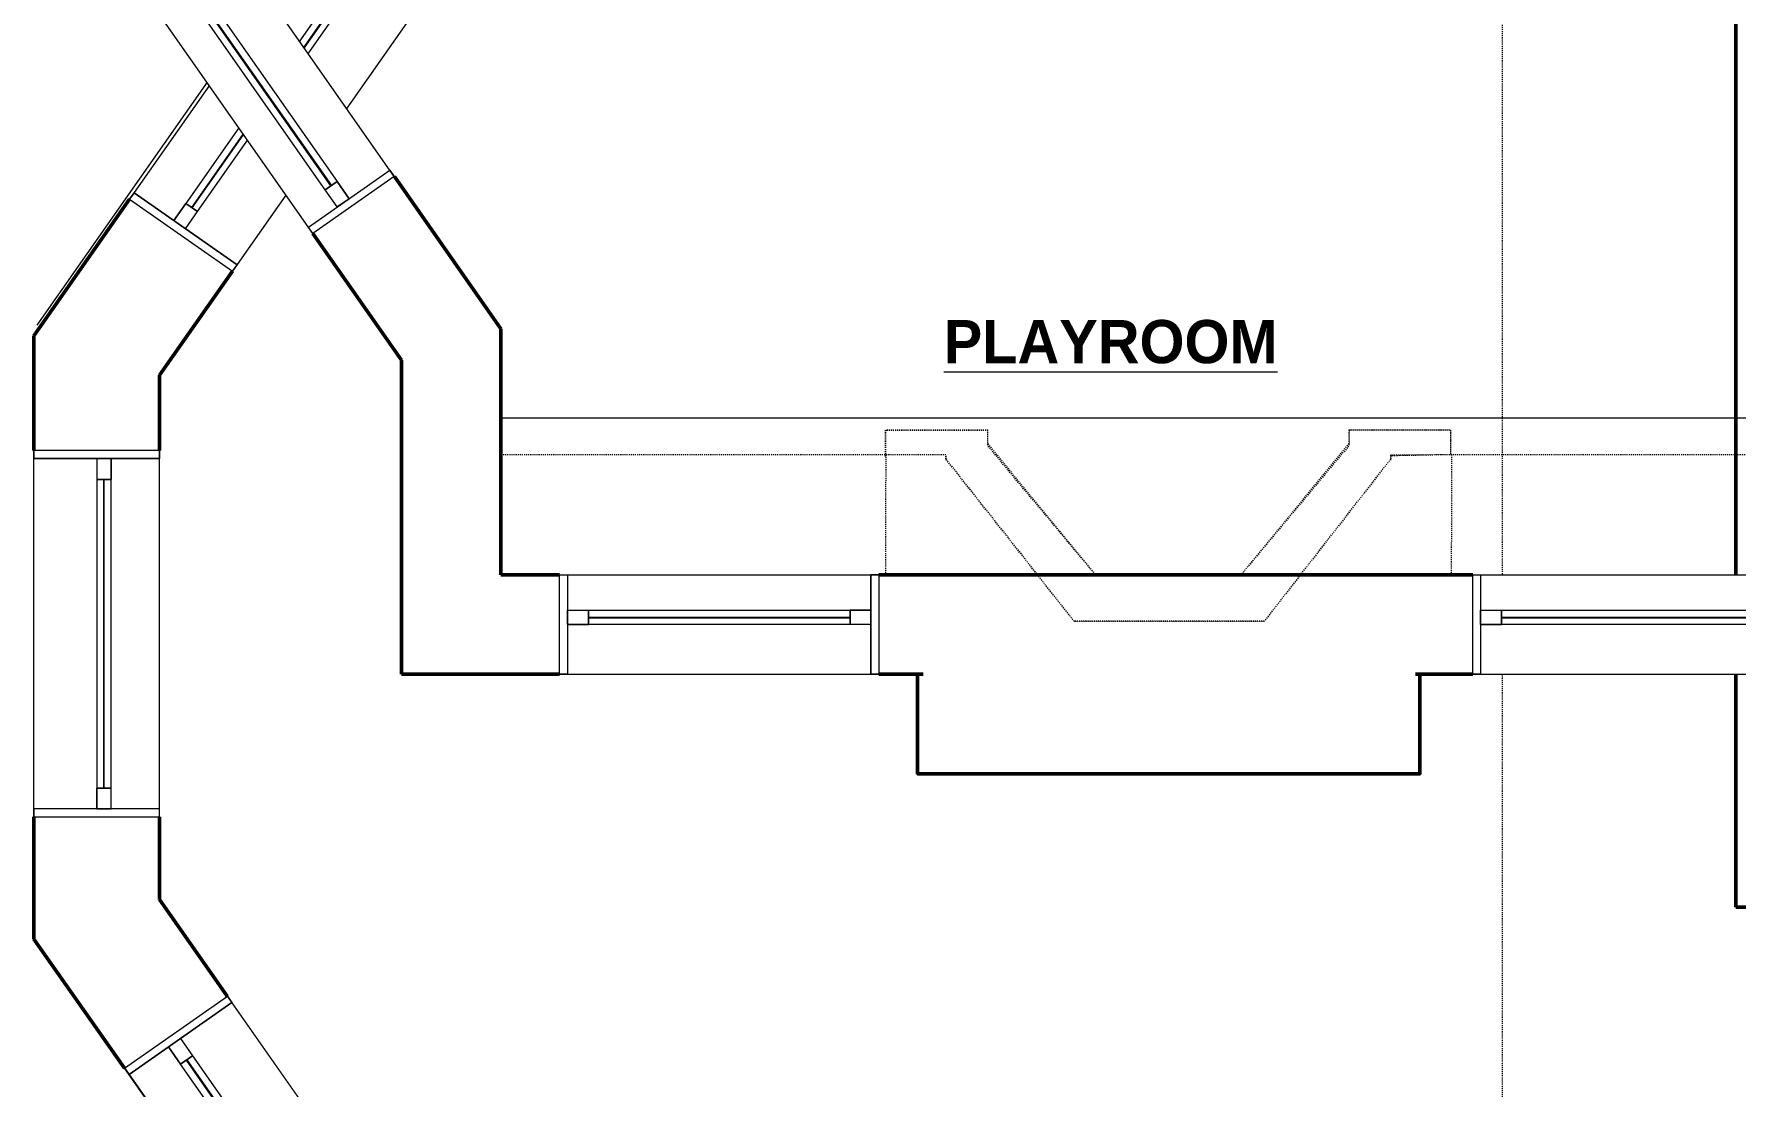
# Model space of a CAD drawing. Header units: inches. Extents: x -961 to 1381, y -1063 to 1035.
# Drawn here: x 1011 to 1173.6, y -869.6 to -768.9 of the extents above; entities that cross this region are included whole.
import ezdxf

# ---------------------------------------------------------------- set-up
doc = ezdxf.new("R2010")
doc.units = ezdxf.units.IN
doc.header["$LTSCALE"] = 0.2
doc.header["$MEASUREMENT"] = 0
doc.linetypes.add('STYLE_01', pattern=[0.41664, 0.20828, -0.20836])
for name, color, linetype, lineweight in [('_MD Elevations (2D)', 7, 'Continuous', 5), ('None', 7, 'Continuous', 5), ('Sills', 7, 'Continuous', 5)]:
    doc.layers.add(name, color=color, linetype=linetype, lineweight=lineweight)
doc.styles.add('Bradley Hand ITC TT-Bold', font='Bradley Hand ITC TT-Bold')

# ---------------------------------------------------------------- blocks, each defined once
blk = doc.blocks.new('Group-1086')
at = {"layer": 'None', "color": 7, "linetype": 'Continuous', "lineweight": 5}
for points in [[(-17.5, 6), (-16.75, 6), (-16.75, -6), (-17.5, -6)], [(16.75, 6), (17.5, 6), (17.5, -6), (16.75, -6)]]:
    blk.add_lwpolyline(points, close=True, dxfattribs=at)
blk = doc.blocks.new('Group-1087')
at = {"layer": 'None', "color": 7, "linetype": 'Continuous', "lineweight": 5}
for p, q in [((-17.5, 6), (-16.75, 6)), ((-16.75, 6), (-16.75, -6)), ((17.5, 6), (16.75, 6)), ((16.75, 6), (16.75, -6)), ((-17.5, -6), (-16.75, -6)), ((17.5, -6), (16.75, -6))]:
    blk.add_line(p, q, dxfattribs=at)
at = {"layer": 'None', "color": 7}
blk.add_blockref('Group-1086', (0, 0), dxfattribs=at)
blk = doc.blocks.new('Group-1088')
at = {"layer": 'None', "color": 7, "linetype": 'Continuous', "lineweight": 5}
for p, q in [((-16.75, 1.375), (-16.75, 0)), ((16.75, 1.375), (16.75, 0))]:
    blk.add_line(p, q, dxfattribs=at)
blk = doc.blocks.new('Group-1089')
at = {"layer": 'None', "color": 7, "linetype": 'Continuous', "lineweight": 5}
for points in [[(-16.75, 1.375), (-14.75, 1.375), (-14.75, 0), (-16.75, 0)], [(14.75, 1.375), (16.75, 1.375), (16.75, 0), (14.75, 0)]]:
    blk.add_lwpolyline(points, close=True, dxfattribs=at)
blk = doc.blocks.new('Group-1090')
at = {"layer": 'None', "color": 7, "linetype": 'Continuous', "lineweight": 5}
for p, q in [((-16.75, 1.375), (-14.75, 1.375)), ((-16.75, 0), (-14.75, 0)), ((-14.75, 1.375), (-14.75, 0)), ((16.75, 1.375), (14.75, 1.375)), ((14.75, 1.375), (14.75, 0)), ((16.75, 0), (14.75, 0))]:
    blk.add_line(p, q, dxfattribs=at)
blk.add_lwpolyline([(-14.75, 1.375), (14.75, 1.375), (14.75, 0), (-14.75, 0)], close=True, dxfattribs=at)
at = {"layer": 'None', "color": 7}
for name in ['Group-1088', 'Group-1089']:
    blk.add_blockref(name, (0, 0), dxfattribs=at)
blk = doc.blocks.new('Group-1091')
at = {"layer": 'None', "color": 7, "linetype": 'Continuous', "lineweight": 5}
blk.add_lwpolyline([(-14.75, 0.7125), (14.75, 0.7125), (14.75, 0.6625), (-14.75, 0.6625)], close=True, dxfattribs=at)
blk = doc.blocks.new('Group-1092')
at = {"layer": 'None', "color": 7, "linetype": 'Continuous', "lineweight": 5}
for p, q in [((-14.75, 0.7125), (14.75, 0.7125)), ((-14.75, 0.6625), (14.75, 0.6625))]:
    blk.add_line(p, q, dxfattribs=at)
at = {"layer": 'None', "color": 7}
blk.add_blockref('Group-1091', (0, 0), dxfattribs=at)
blk = doc.blocks.new('Window (2D)-49')
at = {"color": 7, "linetype": 'Continuous', "lineweight": 5}
blk.add_wipeout([(-17.5, 6), (17.5, 6), (17.5, -6), (-17.5, -6)], dxfattribs=at).dxf.layer = 'None'
at = {"layer": 'None', "color": 7, "linetype": 'Continuous', "lineweight": 5}
for p, q in [((-17.5, 6), (17.5, 6)), ((-17.5, -6), (17.5, -6))]:
    blk.add_line(p, q, dxfattribs=at)
at = {"layer": 'None', "color": 7}
blk.add_blockref('Group-1087', (0, 0), dxfattribs=at)
at = {"layer": 'Sills'}
for name in ['Group-1090', 'Group-1092']:
    blk.add_blockref(name, (0, 0), dxfattribs=at)
blk = doc.blocks.new('Group-1094')
at = {"layer": 'None', "color": 7, "linetype": 'Continuous', "lineweight": 5}
for points in [[(-16, 6), (-15.25, 6), (-15.25, -6), (-16, -6)], [(15.25, 6), (16, 6), (16, -6), (15.25, -6)]]:
    blk.add_lwpolyline(points, close=True, dxfattribs=at)
blk = doc.blocks.new('Group-1095')
at = {"layer": 'None', "color": 7, "linetype": 'Continuous', "lineweight": 5}
for p, q in [((-16, 6), (-15.25, 6)), ((-15.25, 6), (-15.25, -6)), ((16, 6), (15.25, 6)), ((15.25, 6), (15.25, -6)), ((-16, -6), (-15.25, -6)), ((16, -6), (15.25, -6))]:
    blk.add_line(p, q, dxfattribs=at)
at = {"layer": 'None', "color": 7}
blk.add_blockref('Group-1094', (0, 0), dxfattribs=at)
blk = doc.blocks.new('Group-1096')
at = {"layer": 'None', "color": 7, "linetype": 'Continuous', "lineweight": 5}
for p, q in [((-15.25, 1.375), (-15.25, 0)), ((15.25, 1.375), (15.25, 0))]:
    blk.add_line(p, q, dxfattribs=at)
blk = doc.blocks.new('Group-1097')
at = {"layer": 'None', "color": 7, "linetype": 'Continuous', "lineweight": 5}
for points in [[(-15.25, 1.375), (-13.25, 1.375), (-13.25, 0), (-15.25, 0)], [(13.25, 1.375), (15.25, 1.375), (15.25, 0), (13.25, 0)]]:
    blk.add_lwpolyline(points, close=True, dxfattribs=at)
blk = doc.blocks.new('Group-1098')
at = {"layer": 'None', "color": 7, "linetype": 'Continuous', "lineweight": 5}
for p, q in [((-15.25, 1.375), (-13.25, 1.375)), ((-15.25, 0), (-13.25, 0)), ((-13.25, 1.375), (-13.25, 0)), ((15.25, 1.375), (13.25, 1.375)), ((13.25, 1.375), (13.25, 0)), ((15.25, 0), (13.25, 0))]:
    blk.add_line(p, q, dxfattribs=at)
blk.add_lwpolyline([(-13.25, 1.375), (13.25, 1.375), (13.25, 0), (-13.25, 0)], close=True, dxfattribs=at)
at = {"layer": 'None', "color": 7}
for name in ['Group-1096', 'Group-1097']:
    blk.add_blockref(name, (0, 0), dxfattribs=at)
blk = doc.blocks.new('Group-1099')
at = {"layer": 'None', "color": 7, "linetype": 'Continuous', "lineweight": 5}
blk.add_lwpolyline([(-13.25, 0.7125), (13.25, 0.7125), (13.25, 0.6625), (-13.25, 0.6625)], close=True, dxfattribs=at)
blk = doc.blocks.new('Group-1100')
at = {"layer": 'None', "color": 7, "linetype": 'Continuous', "lineweight": 5}
for p, q in [((-13.25, 0.7125), (13.25, 0.7125)), ((-13.25, 0.6625), (13.25, 0.6625))]:
    blk.add_line(p, q, dxfattribs=at)
at = {"layer": 'None', "color": 7}
blk.add_blockref('Group-1099', (0, 0), dxfattribs=at)
blk = doc.blocks.new('Window (2D)-50')
at = {"color": 7, "linetype": 'Continuous', "lineweight": 5}
blk.add_wipeout([(-16, 6), (16, 6), (16, -6), (-16, -6)], dxfattribs=at).dxf.layer = 'None'
at = {"layer": 'None', "color": 7, "linetype": 'Continuous', "lineweight": 5}
for p, q in [((-16, 6), (16, 6)), ((-16, -6), (16, -6))]:
    blk.add_line(p, q, dxfattribs=at)
at = {"layer": 'None', "color": 7}
blk.add_blockref('Group-1095', (0, 0), dxfattribs=at)
at = {"layer": 'Sills'}
for name in ['Group-1098', 'Group-1100']:
    blk.add_blockref(name, (0, 0), dxfattribs=at)
blk = doc.blocks.new('Group-1102')
at = {"layer": 'None', "color": 7, "linetype": 'Continuous', "lineweight": 5}
for points in [[(-16, 6), (-15.25, 6), (-15.25, -6), (-16, -6)], [(15.25, 6), (16, 6), (16, -6), (15.25, -6)]]:
    blk.add_lwpolyline(points, close=True, dxfattribs=at)
blk = doc.blocks.new('Group-1103')
at = {"layer": 'None', "color": 7, "linetype": 'Continuous', "lineweight": 5}
for p, q in [((-16, 6), (-15.25, 6)), ((-15.25, 6), (-15.25, -6)), ((16, 6), (15.25, 6)), ((15.25, 6), (15.25, -6)), ((-16, -6), (-15.25, -6)), ((16, -6), (15.25, -6))]:
    blk.add_line(p, q, dxfattribs=at)
at = {"layer": 'None', "color": 7}
blk.add_blockref('Group-1102', (0, 0), dxfattribs=at)
blk = doc.blocks.new('Group-1104')
at = {"layer": 'None', "color": 7, "linetype": 'Continuous', "lineweight": 5}
for p, q in [((-15.25, 1.375), (-15.25, 0)), ((15.25, 1.375), (15.25, 0))]:
    blk.add_line(p, q, dxfattribs=at)
blk = doc.blocks.new('Group-1105')
at = {"layer": 'None', "color": 7, "linetype": 'Continuous', "lineweight": 5}
for points in [[(-15.25, 1.375), (-13.25, 1.375), (-13.25, 0), (-15.25, 0)], [(13.25, 1.375), (15.25, 1.375), (15.25, 0), (13.25, 0)]]:
    blk.add_lwpolyline(points, close=True, dxfattribs=at)
blk = doc.blocks.new('Group-1106')
at = {"layer": 'None', "color": 7, "linetype": 'Continuous', "lineweight": 5}
for p, q in [((-15.25, 1.375), (-13.25, 1.375)), ((-15.25, 0), (-13.25, 0)), ((-13.25, 1.375), (-13.25, 0)), ((15.25, 1.375), (13.25, 1.375)), ((13.25, 1.375), (13.25, 0)), ((15.25, 0), (13.25, 0))]:
    blk.add_line(p, q, dxfattribs=at)
blk.add_lwpolyline([(-13.25, 1.375), (13.25, 1.375), (13.25, 0), (-13.25, 0)], close=True, dxfattribs=at)
at = {"layer": 'None', "color": 7}
for name in ['Group-1104', 'Group-1105']:
    blk.add_blockref(name, (0, 0), dxfattribs=at)
blk = doc.blocks.new('Group-1107')
at = {"layer": 'None', "color": 7, "linetype": 'Continuous', "lineweight": 5}
blk.add_lwpolyline([(-13.25, 0.7125), (13.25, 0.7125), (13.25, 0.6625), (-13.25, 0.6625)], close=True, dxfattribs=at)
blk = doc.blocks.new('Group-1108')
at = {"layer": 'None', "color": 7, "linetype": 'Continuous', "lineweight": 5}
for p, q in [((-13.25, 0.7125), (13.25, 0.7125)), ((-13.25, 0.6625), (13.25, 0.6625))]:
    blk.add_line(p, q, dxfattribs=at)
at = {"layer": 'None', "color": 7}
blk.add_blockref('Group-1107', (0, 0), dxfattribs=at)
blk = doc.blocks.new('Window (2D)-51')
at = {"color": 7, "linetype": 'Continuous', "lineweight": 5}
blk.add_wipeout([(-16, 6), (16, 6), (16, -6), (-16, -6)], dxfattribs=at).dxf.layer = 'None'
at = {"layer": 'None', "color": 7, "linetype": 'Continuous', "lineweight": 5}
for p, q in [((-16, 6), (16, 6)), ((-16, -6), (16, -6))]:
    blk.add_line(p, q, dxfattribs=at)
at = {"layer": 'None', "color": 7}
blk.add_blockref('Group-1103', (0, 0), dxfattribs=at)
at = {"layer": 'Sills'}
for name in ['Group-1106', 'Group-1108']:
    blk.add_blockref(name, (0, 0), dxfattribs=at)
blk = doc.blocks.new('Group-1110')
at = {"layer": 'None', "color": 7, "linetype": 'STYLE_01', "lineweight": 5}
blk.add_line((1151.34, -878.15), (1151.34, -645.5), dxfattribs=at)
at = {"layer": 'None', "color": 7, "insert": (1113.9, -796.27), "char_height": 4.1288, "width": 63, "attachment_point": 2, "line_spacing_factor": 1.337445, "style": 'Bradley Hand ITC TT-Bold'}
blk.add_mtext('{\\LPLAYROOM\\P}', dxfattribs=at)
at = {"color": 7, "linetype": 'Continuous', "lineweight": 5}
for points in [[(1173.65, -690.38), (1178.15, -690.38), (1178.15, -847.88), (1173.65, -852.38)], [(1023.03, -808.75), (1011.03, -808.75), (1011.03, -797.77), (1023.03, -801.55)], [(1023.03, -851.65), (1011.03, -855.44), (1011.03, -843.75), (1023.03, -843.75)]]:
    blk.add_wipeout(points, dxfattribs=at).dxf.layer = 'None'
at = {"layer": 'None', "color": 7, "linetype": 'Continuous', "lineweight": 50}
for p, q in [((1173.65, -690.38), (1173.65, -852.38)), ((1011.03, -808.75), (1011.03, -797.77)), ((1023.03, -808.75), (1023.03, -801.55)), ((1011.03, -855.44), (1011.03, -843.75)), ((1023.03, -851.65), (1023.03, -843.75))]:
    blk.add_line(p, q, dxfattribs=at)
at = {"layer": 'None', "color": 7, "xscale": -1, "rotation": -90}
blk.add_blockref('Window (2D)-49', (1017.03, -826.25), dxfattribs=at)
at = {"color": 7, "linetype": 'Continuous', "lineweight": 5}
for points in [[(1020.17, -784.73), (1030, -791.61), (1023.03, -801.55), (1011.03, -797.77)], [(1215.77, -847.88), (1215.77, -852.38), (1173.65, -852.38), (1178.15, -847.88)], [(1011.03, -855.44), (1023.03, -851.65), (1029.5, -860.89), (1019.67, -867.77)]]:
    blk.add_wipeout(points, dxfattribs=at).dxf.layer = 'None'
at = {"layer": 'None', "color": 7, "linetype": 'Continuous', "lineweight": 50}
for p, q in [((1020.17, -784.73), (1011.03, -797.77)), ((1030, -791.61), (1023.03, -801.55)), ((1023.03, -851.65), (1029.5, -860.89)), ((1215.77, -852.38), (1173.65, -852.38)), ((1011.03, -855.44), (1019.67, -867.77))]:
    blk.add_line(p, q, dxfattribs=at)
at = {"layer": 'None', "color": 7, "xscale": -1, "rotation": 55.00000000000001}
blk.add_blockref('Window (2D)-50', (1034.26, -775.06), dxfattribs=at)
at = {"layer": 'None', "color": 7, "rotation": 125.0000000000001}
blk.add_blockref('Window (2D)-51', (1033.77, -877.44), dxfattribs=at)
at = {"layer": 'None', "color": 7, "linetype": 'Continuous', "lineweight": 5}
for p, q in [((1045, -748.62), (1011.3, -796.75)), ((1046.05, -905.37), (1011.3, -855.75))]:
    blk.add_line(p, q, dxfattribs=at)
blk = doc.blocks.new('Group-1179')
at = {"layer": 'None', "color": 7, "linetype": 'Continuous', "lineweight": 5}
for points in [[(-15.25, 4.75), (-14.5, 4.75), (-14.5, -4.75), (-15.25, -4.75)], [(14.5, 4.75), (15.25, 4.75), (15.25, -4.75), (14.5, -4.75)]]:
    blk.add_lwpolyline(points, close=True, dxfattribs=at)
blk = doc.blocks.new('Group-1180')
at = {"layer": 'None', "color": 7, "linetype": 'Continuous', "lineweight": 5}
for p, q in [((-15.25, 4.75), (-14.5, 4.75)), ((-14.5, 4.75), (-14.5, -4.75)), ((15.25, 4.75), (14.5, 4.75)), ((14.5, 4.75), (14.5, -4.75)), ((-15.25, -4.75), (-14.5, -4.75)), ((15.25, -4.75), (14.5, -4.75))]:
    blk.add_line(p, q, dxfattribs=at)
at = {"layer": 'None', "color": 7}
blk.add_blockref('Group-1179', (0, 0), dxfattribs=at)
blk = doc.blocks.new('Group-1181')
at = {"layer": 'None', "color": 7, "linetype": 'Continuous', "lineweight": 5}
for p, q in [((-14.5, 1.375), (-14.5, 0)), ((14.5, 1.375), (14.5, 0))]:
    blk.add_line(p, q, dxfattribs=at)
blk = doc.blocks.new('Group-1182')
at = {"layer": 'None', "color": 7, "linetype": 'Continuous', "lineweight": 5}
for points in [[(-14.5, 1.375), (-12.5, 1.375), (-12.5, 0), (-14.5, 0)], [(12.5, 1.375), (14.5, 1.375), (14.5, 0), (12.5, 0)]]:
    blk.add_lwpolyline(points, close=True, dxfattribs=at)
blk = doc.blocks.new('Group-1183')
at = {"layer": 'None', "color": 7, "linetype": 'Continuous', "lineweight": 5}
for p, q in [((-14.5, 1.375), (-12.5, 1.375)), ((-14.5, 0), (-12.5, 0)), ((-12.5, 1.375), (-12.5, 0)), ((14.5, 1.375), (12.5, 1.375)), ((12.5, 1.375), (12.5, 0)), ((14.5, 0), (12.5, 0))]:
    blk.add_line(p, q, dxfattribs=at)
blk.add_lwpolyline([(-12.5, 1.375), (12.5, 1.375), (12.5, 0), (-12.5, 0)], close=True, dxfattribs=at)
at = {"layer": 'None', "color": 7}
for name in ['Group-1181', 'Group-1182']:
    blk.add_blockref(name, (0, 0), dxfattribs=at)
blk = doc.blocks.new('Group-1184')
at = {"layer": 'None', "color": 7, "linetype": 'Continuous', "lineweight": 5}
blk.add_lwpolyline([(-12.5, 0.7125), (12.5, 0.7125), (12.5, 0.6625), (-12.5, 0.6625)], close=True, dxfattribs=at)
blk = doc.blocks.new('Group-1185')
at = {"layer": 'None', "color": 7, "linetype": 'Continuous', "lineweight": 5}
for p, q in [((-12.5, 0.7125), (12.5, 0.7125)), ((-12.5, 0.6625), (12.5, 0.6625))]:
    blk.add_line(p, q, dxfattribs=at)
at = {"layer": 'None', "color": 7}
blk.add_blockref('Group-1184', (0, 0), dxfattribs=at)
blk = doc.blocks.new('Window (2D)-54')
at = {"color": 7, "linetype": 'Continuous', "lineweight": 5}
blk.add_wipeout([(-15.25, 4.75), (15.25, 4.75), (15.25, -4.75), (-15.25, -4.75)], dxfattribs=at).dxf.layer = 'None'
at = {"layer": 'None', "color": 7, "linetype": 'Continuous', "lineweight": 5}
for p, q in [((-15.25, 4.75), (15.25, 4.75)), ((-15.25, -4.75), (15.25, -4.75))]:
    blk.add_line(p, q, dxfattribs=at)
at = {"layer": 'None', "color": 7}
blk.add_blockref('Group-1180', (0, 0), dxfattribs=at)
at = {"layer": 'Sills'}
for name in ['Group-1183', 'Group-1185']:
    blk.add_blockref(name, (0, 0), dxfattribs=at)
blk = doc.blocks.new('Group-1187')
at = {"layer": 'None', "color": 7, "linetype": 'Continuous', "lineweight": 5}
for points in [[(-15.25, 4.75), (-14.5, 4.75), (-14.5, -4.75), (-15.25, -4.75)], [(14.5, 4.75), (15.25, 4.75), (15.25, -4.75), (14.5, -4.75)]]:
    blk.add_lwpolyline(points, close=True, dxfattribs=at)
blk = doc.blocks.new('Group-1188')
at = {"layer": 'None', "color": 7, "linetype": 'Continuous', "lineweight": 5}
for p, q in [((-15.25, 4.75), (-14.5, 4.75)), ((-14.5, 4.75), (-14.5, -4.75)), ((15.25, 4.75), (14.5, 4.75)), ((14.5, 4.75), (14.5, -4.75)), ((-15.25, -4.75), (-14.5, -4.75)), ((15.25, -4.75), (14.5, -4.75))]:
    blk.add_line(p, q, dxfattribs=at)
at = {"layer": 'None', "color": 7}
blk.add_blockref('Group-1187', (0, 0), dxfattribs=at)
blk = doc.blocks.new('Group-1189')
at = {"layer": 'None', "color": 7, "linetype": 'Continuous', "lineweight": 5}
for p, q in [((-14.5, 1.375), (-14.5, 0)), ((14.5, 1.375), (14.5, 0))]:
    blk.add_line(p, q, dxfattribs=at)
blk = doc.blocks.new('Group-1190')
at = {"layer": 'None', "color": 7, "linetype": 'Continuous', "lineweight": 5}
for points in [[(-14.5, 1.375), (-12.5, 1.375), (-12.5, 0), (-14.5, 0)], [(12.5, 1.375), (14.5, 1.375), (14.5, 0), (12.5, 0)]]:
    blk.add_lwpolyline(points, close=True, dxfattribs=at)
blk = doc.blocks.new('Group-1191')
at = {"layer": 'None', "color": 7, "linetype": 'Continuous', "lineweight": 5}
for p, q in [((-14.5, 1.375), (-12.5, 1.375)), ((-14.5, 0), (-12.5, 0)), ((-12.5, 1.375), (-12.5, 0)), ((14.5, 1.375), (12.5, 1.375)), ((12.5, 1.375), (12.5, 0)), ((14.5, 0), (12.5, 0))]:
    blk.add_line(p, q, dxfattribs=at)
blk.add_lwpolyline([(-12.5, 1.375), (12.5, 1.375), (12.5, 0), (-12.5, 0)], close=True, dxfattribs=at)
at = {"layer": 'None', "color": 7}
for name in ['Group-1189', 'Group-1190']:
    blk.add_blockref(name, (0, 0), dxfattribs=at)
blk = doc.blocks.new('Group-1192')
at = {"layer": 'None', "color": 7, "linetype": 'Continuous', "lineweight": 5}
blk.add_lwpolyline([(-12.5, 0.7125), (12.5, 0.7125), (12.5, 0.6625), (-12.5, 0.6625)], close=True, dxfattribs=at)
blk = doc.blocks.new('Group-1193')
at = {"layer": 'None', "color": 7, "linetype": 'Continuous', "lineweight": 5}
for p, q in [((-12.5, 0.7125), (12.5, 0.7125)), ((-12.5, 0.6625), (12.5, 0.6625))]:
    blk.add_line(p, q, dxfattribs=at)
at = {"layer": 'None', "color": 7}
blk.add_blockref('Group-1192', (0, 0), dxfattribs=at)
blk = doc.blocks.new('Window (2D)-55')
at = {"color": 7, "linetype": 'Continuous', "lineweight": 5}
blk.add_wipeout([(-15.25, 4.75), (15.25, 4.75), (15.25, -4.75), (-15.25, -4.75)], dxfattribs=at).dxf.layer = 'None'
at = {"layer": 'None', "color": 7, "linetype": 'Continuous', "lineweight": 5}
for p, q in [((-15.25, 4.75), (15.25, 4.75)), ((-15.25, -4.75), (15.25, -4.75))]:
    blk.add_line(p, q, dxfattribs=at)
at = {"layer": 'None', "color": 7}
blk.add_blockref('Group-1188', (0, 0), dxfattribs=at)
at = {"layer": 'Sills'}
for name in ['Group-1191', 'Group-1193']:
    blk.add_blockref(name, (0, 0), dxfattribs=at)
blk = doc.blocks.new('Group-1232')
at = {"layer": 'None', "color": 7, "linetype": 'Continuous', "lineweight": 5}
for points in [[(-16, 4.75), (-15.25, 4.75), (-15.25, -4.75), (-16, -4.75)], [(15.25, 4.75), (16, 4.75), (16, -4.75), (15.25, -4.75)]]:
    blk.add_lwpolyline(points, close=True, dxfattribs=at)
blk = doc.blocks.new('Group-1233')
at = {"layer": 'None', "color": 7, "linetype": 'Continuous', "lineweight": 5}
for p, q in [((-16, 4.75), (-15.25, 4.75)), ((-15.25, 4.75), (-15.25, -4.75)), ((16, 4.75), (15.25, 4.75)), ((15.25, 4.75), (15.25, -4.75)), ((-16, -4.75), (-15.25, -4.75)), ((16, -4.75), (15.25, -4.75))]:
    blk.add_line(p, q, dxfattribs=at)
at = {"layer": 'None', "color": 7}
blk.add_blockref('Group-1232', (0, 0), dxfattribs=at)
blk = doc.blocks.new('Group-1234')
at = {"layer": 'None', "color": 7, "linetype": 'Continuous', "lineweight": 5}
for p, q in [((-15.25, 1.375), (-15.25, 0)), ((15.25, 1.375), (15.25, 0))]:
    blk.add_line(p, q, dxfattribs=at)
blk = doc.blocks.new('Group-1235')
at = {"layer": 'None', "color": 7, "linetype": 'Continuous', "lineweight": 5}
for points in [[(-15.25, 1.375), (-13.25, 1.375), (-13.25, 0), (-15.25, 0)], [(13.25, 1.375), (15.25, 1.375), (15.25, 0), (13.25, 0)]]:
    blk.add_lwpolyline(points, close=True, dxfattribs=at)
blk = doc.blocks.new('Group-1236')
at = {"layer": 'None', "color": 7, "linetype": 'Continuous', "lineweight": 5}
for p, q in [((-15.25, 1.375), (-13.25, 1.375)), ((-15.25, 0), (-13.25, 0)), ((-13.25, 1.375), (-13.25, 0)), ((15.25, 1.375), (13.25, 1.375)), ((13.25, 1.375), (13.25, 0)), ((15.25, 0), (13.25, 0))]:
    blk.add_line(p, q, dxfattribs=at)
blk.add_lwpolyline([(-13.25, 1.375), (13.25, 1.375), (13.25, 0), (-13.25, 0)], close=True, dxfattribs=at)
at = {"layer": 'None', "color": 7}
for name in ['Group-1234', 'Group-1235']:
    blk.add_blockref(name, (0, 0), dxfattribs=at)
blk = doc.blocks.new('Group-1237')
at = {"layer": 'None', "color": 7, "linetype": 'Continuous', "lineweight": 5}
blk.add_lwpolyline([(-13.25, 0.7125), (13.25, 0.7125), (13.25, 0.6625), (-13.25, 0.6625)], close=True, dxfattribs=at)
blk = doc.blocks.new('Group-1238')
at = {"layer": 'None', "color": 7, "linetype": 'Continuous', "lineweight": 5}
for p, q in [((-13.25, 0.7125), (13.25, 0.7125)), ((-13.25, 0.6625), (13.25, 0.6625))]:
    blk.add_line(p, q, dxfattribs=at)
at = {"layer": 'None', "color": 7}
blk.add_blockref('Group-1237', (0, 0), dxfattribs=at)
blk = doc.blocks.new('Window (2D)-60')
at = {"color": 7, "linetype": 'Continuous', "lineweight": 5}
blk.add_wipeout([(-16, 4.75), (16, 4.75), (16, -4.75), (-16, -4.75)], dxfattribs=at).dxf.layer = 'None'
at = {"layer": 'None', "color": 7, "linetype": 'Continuous', "lineweight": 5}
for p, q in [((-16, 4.75), (16, 4.75)), ((-16, -4.75), (16, -4.75))]:
    blk.add_line(p, q, dxfattribs=at)
at = {"layer": 'None', "color": 7}
blk.add_blockref('Group-1233', (0, 0), dxfattribs=at)
at = {"layer": 'Sills'}
for name in ['Group-1236', 'Group-1238']:
    blk.add_blockref(name, (0, 0), dxfattribs=at)
blk = doc.blocks.new('Group-1260')
at = {"color": 7, "linetype": 'Continuous', "lineweight": 5}
blk.add_wipeout([(1055.65, -820.63), (1046.15, -830.13), (1046.15, -800.12), (1055.65, -797.12)], dxfattribs=at).dxf.layer = 'None'
at = {"color": 7, "linetype": 'STYLE_01', "lineweight": 5}
blk.add_wipeout([(1146.4, -809.16), (1092.4, -809.3), (1089.03, -817.48), (1090.46, -836.04), (1147.51, -835.97), (1148.28, -810.7), (1146.4, -809.9)], dxfattribs=at).dxf.layer = 'None'
at = {"layer": 'None', "color": 7, "linetype": 'Continuous', "lineweight": 50}
for p, q in [((1055.65, -820.63), (1055.65, -797.12)), ((1046.15, -830.13), (1046.15, -800.12)), ((1061.25, -820.63), (1055.65, -820.63)), ((1061.25, -830.13), (1046.15, -830.13)), ((1148.5, -830.13), (1091.75, -830.13))]:
    blk.add_line(p, q, dxfattribs=at)
at = {"layer": 'None', "color": 7, "linetype": 'Continuous', "lineweight": 50, "flags": 128}
blk.add_lwpolyline([(1095.45, -830.13), (1095.45, -839.64), (1143.45, -839.64), (1143.45, -830.13)], dxfattribs=at)
at = {"color": 7, "linetype": 'STYLE_01', "lineweight": 5}
blk.add_wipeout([(1146.4, -809.14), (1146.4, -806.8), (1136.66, -806.8), (1136.66, -808.3), (1126.41, -820.56), (1112.41, -820.56), (1102.16, -808.3), (1102.16, -806.8), (1092.4, -806.8), (1092.4, -809.14), (1098.16, -809.14), (1098.16, -809.57), (1110.42, -825.06), (1128.58, -825.06), (1140.66, -809.57), (1140.66, -809.14)], dxfattribs=at).dxf.layer = 'None'
at = {"layer": 'None', "color": 7, "linetype": 'STYLE_01', "lineweight": 5, "flags": 128}
blk.add_lwpolyline([(1146.4, -809.14), (1146.4, -806.8), (1136.66, -806.8), (1136.66, -808.3), (1126.41, -820.56), (1112.41, -820.56), (1102.16, -808.3), (1102.16, -806.8), (1092.4, -806.8), (1092.4, -809.14), (1098.16, -809.14), (1098.16, -809.57), (1110.42, -825.06), (1128.58, -825.06), (1140.66, -809.57), (1140.66, -809.14)], close=True, dxfattribs=at)
at = {"layer": 'None', "color": 7, "linetype": 'STYLE_01', "lineweight": 20, "flags": 128}
blk.add_lwpolyline([(1092.4, -809.3), (1092.4, -806.8), (1102.16, -806.8)], dxfattribs=at)
at = {"color": 7, "linetype": 'Continuous', "lineweight": 5}
for points in [[(1037.67, -788.01), (1045.46, -782.56), (1055.65, -797.12), (1046.15, -800.12)], [(1096, -828.76), (1143, -828.76), (1143, -831.51), (1096, -831.51)]]:
    blk.add_wipeout(points, dxfattribs=at).dxf.layer = 'None'
at = {"layer": 'None', "color": 7, "linetype": 'Continuous', "lineweight": 50}
for p, q in [((1045.46, -782.56), (1055.65, -797.12)), ((1037.67, -788.01), (1046.15, -800.12))]:
    blk.add_line(p, q, dxfattribs=at)
at = {"color": 7, "linetype": 'STYLE_01', "lineweight": 20}
blk.add_wipeout([(1136.66, -806.8), (1136.66, -808.08), (1126.41, -820.56), (1112.41, -820.56), (1102.16, -808.08), (1102.16, -806.8)], dxfattribs=at).dxf.layer = 'None'
at = {"layer": 'None', "color": 7, "linetype": 'STYLE_01', "lineweight": 20}
blk.add_lwpolyline([(1136.66, -806.8), (1136.66, -808.08), (1126.41, -820.56), (1112.41, -820.56), (1102.16, -808.08), (1102.16, -806.8)], dxfattribs=at)
at = {"layer": 'None', "color": 7, "linetype": 'STYLE_01', "lineweight": 20, "flags": 128}
blk.add_lwpolyline([(1146.4, -809.3), (1146.4, -806.8), (1136.66, -806.8)], dxfattribs=at)
at = {"layer": 'None', "color": 7, "rotation": 125}
blk.add_blockref('Window (2D)-60', (1032.39, -772.18), dxfattribs=at)
at = {"color": 7, "linetype": 'STYLE_01', "lineweight": 5}
blk.add_wipeout([(1146.48, -820.63), (1146.5, -809.14), (1140.66, -809.25), (1140.66, -809.57), (1128.58, -825.06), (1110.42, -825.06), (1098.16, -809.57), (1098.16, -809.14), (1092.41, -809.14), (1092.39, -820.63)], dxfattribs=at).dxf.layer = 'None'
at = {"layer": 'None', "color": 7, "linetype": 'STYLE_01', "lineweight": 5}
blk.add_line((1102.85, -809.13), (1103.02, -809.13), dxfattribs=at)
at = {"layer": 'None', "color": 7, "linetype": 'Continuous', "lineweight": 50}
blk.add_line((1148.5, -820.63), (1091.75, -820.63), dxfattribs=at)
at = {"layer": 'None', "color": 7, "linetype": 'STYLE_01', "lineweight": 5}
blk.add_lwpolyline([(1146.48, -820.63), (1146.5, -809.14), (1140.66, -809.25), (1140.66, -809.57), (1128.58, -825.06), (1110.42, -825.06), (1098.16, -809.57), (1098.16, -809.14), (1092.41, -809.14), (1092.39, -820.63)], dxfattribs=at)
at = {"layer": 'None', "color": 7}
for name, p in [('Window (2D)-54', (1076.5, -825.38)), ('Window (2D)-55', (1163.75, -825.38))]:
    blk.add_blockref(name, p, dxfattribs=at)
at = {"layer": 'None', "color": 7, "linetype": 'Continuous', "lineweight": 20}
blk.add_lwpolyline([(1055.65, -820.63), (1055.65, -805.63), (1183.15, -805.63), (1183.15, -820.63)], dxfattribs=at)
at = {"layer": 'None', "color": 7, "linetype": 'STYLE_01', "lineweight": 20}
for points in [[(1055.65, -820.63), (1055.65, -809.13), (1092.4, -809.13)], [(1146.4, -809.13), (1183.15, -809.13), (1183.15, -820.63)]]:
    blk.add_lwpolyline(points, dxfattribs=at)
blk = doc.blocks.new('MD Elevations (2D)')
at = {"layer": 'None', "color": 7}
blk.add_blockref('Group-1110', (0, 0), dxfattribs=at)
blk.add_blockref('Group-1260', (0, 0), dxfattribs=at)

msp = doc.modelspace()

# ---------------------------------------------------------------- block references
at = {"layer": '_MD Elevations (2D)'}
msp.add_blockref('MD Elevations (2D)', (0, 0), dxfattribs=at)

doc.saveas('drawing.dxf')
